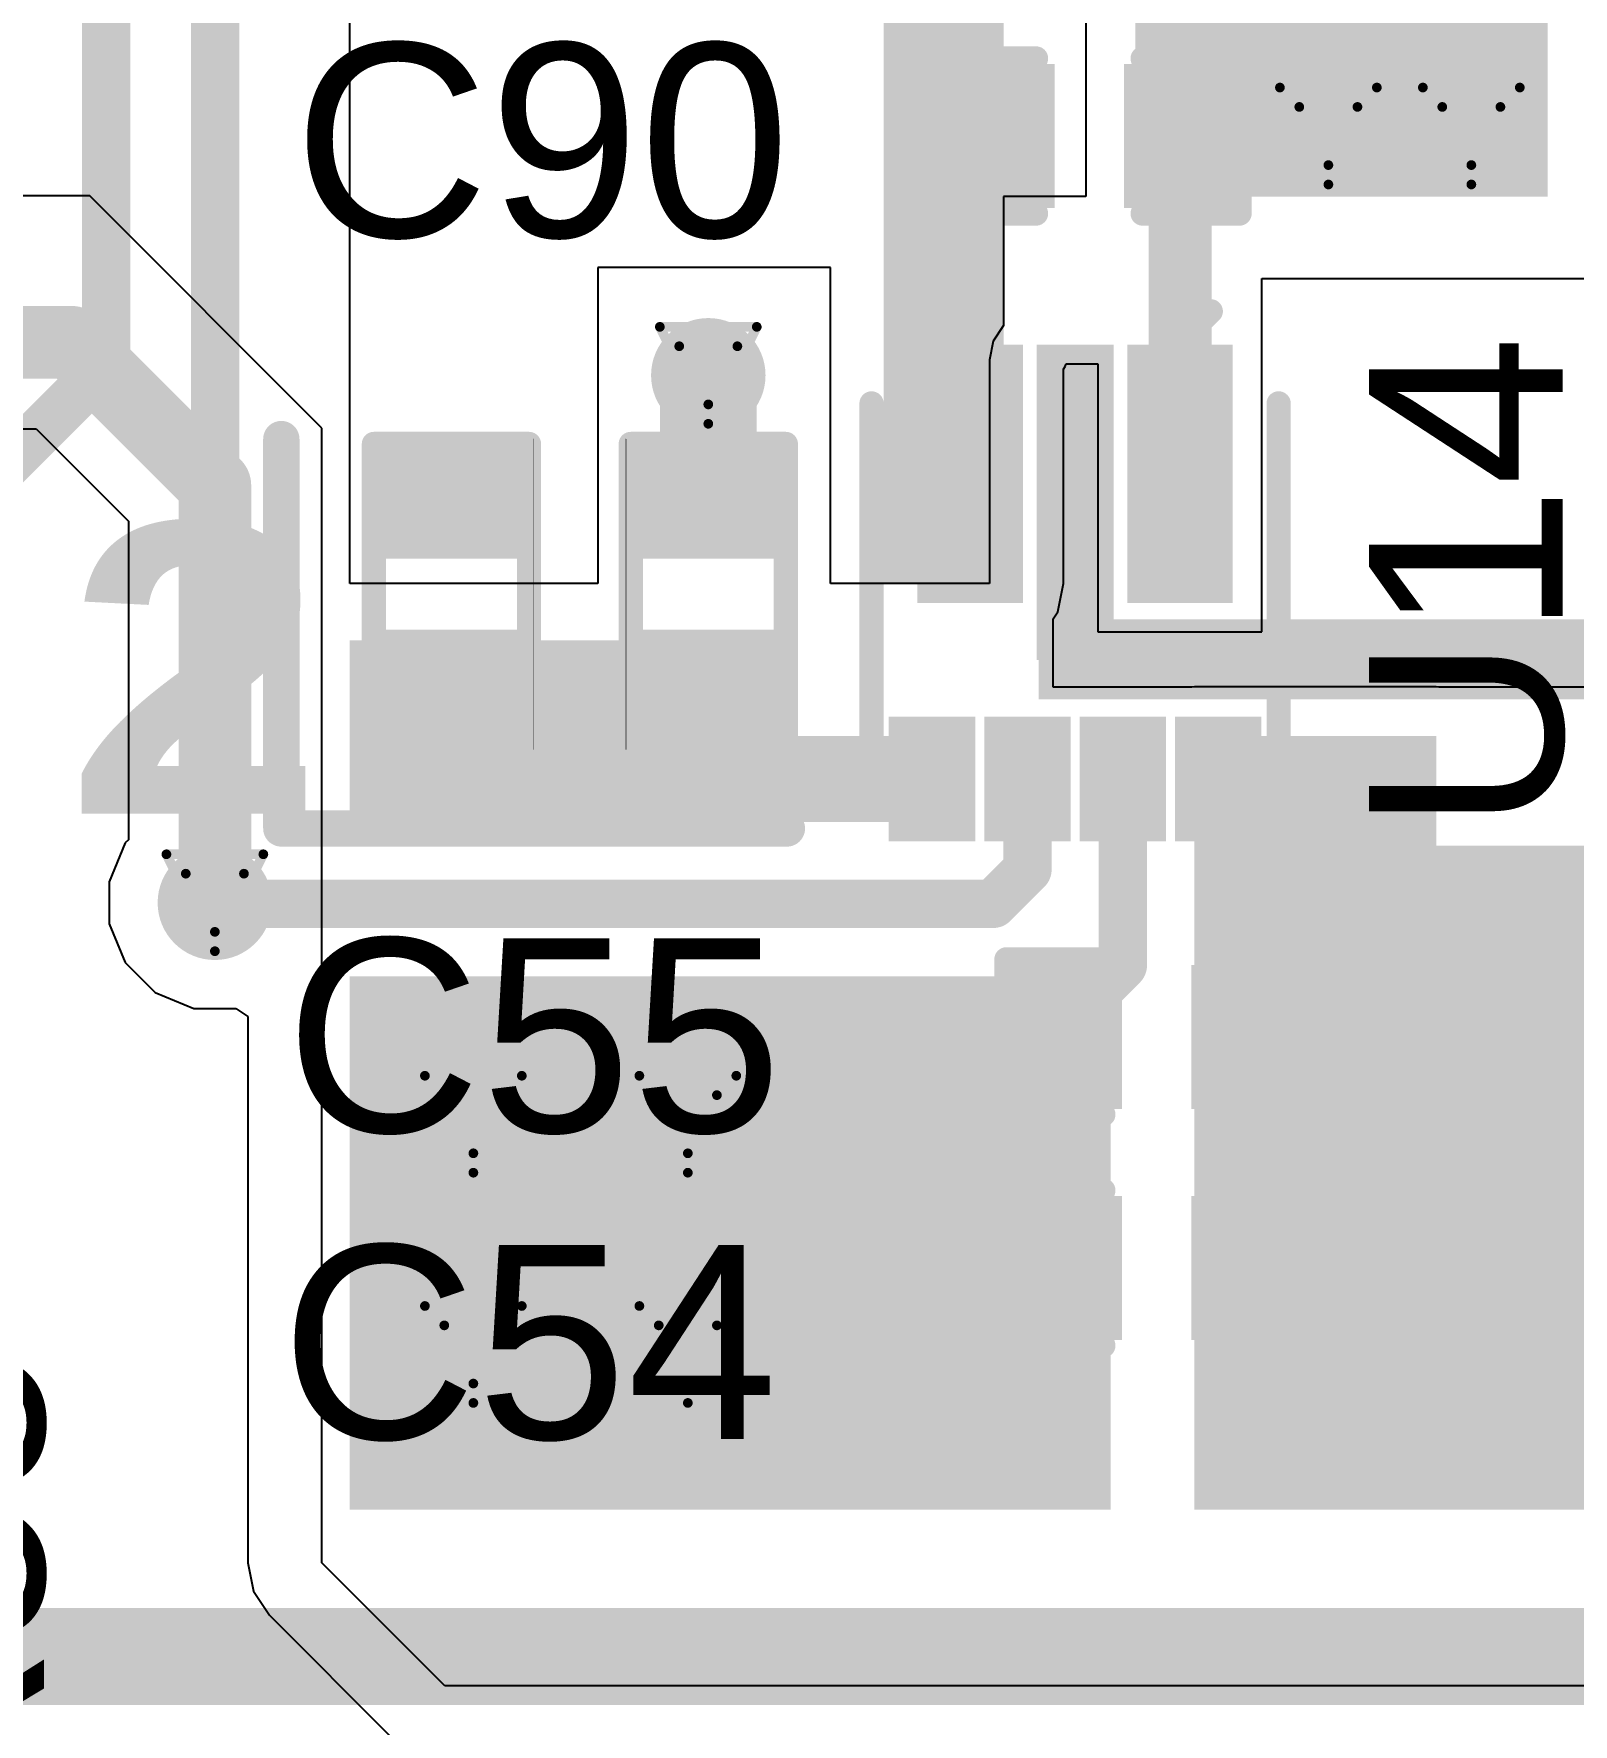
# Model space of a CAD drawing. Header units: inches. Extents: x -1 to 208, y -10 to 150.
# Drawn here: x 21.53 to 29.6, y 22.07 to 30.92 of the extents above; entities that cross this region are included whole.
import ezdxf

# ---------------------------------------------------------------- set-up
doc = ezdxf.new("R2010")
doc.units = ezdxf.units.IN
for name, color, linetype in [('Bottom Layer', 5, 'Continuous'), ('Drill Drawing', 1, 'Continuous'), ('Top Layer', 1, 'Continuous'), ('Top Overlay', 2, 'Continuous'), ('Top Paste', 8, 'Continuous'), ('Top Solder', 216, 'Continuous'), ('Via Holes', 16, 'Continuous')]:
    doc.layers.add(name, color=color, linetype=linetype)
doc.styles.add('Arial', font='', dxfattribs={"height": 0.2})
doc.styles.add('Arial Black_Bold', font='', dxfattribs={"height": 0.2})
doc.styles.get('Arial').set_extended_font_data('Arial')
doc.styles.get('Arial Black_Bold').set_extended_font_data('Arial Black', bold=True)

# ---------------------------------------------------------------- blocks, each defined once
blk = doc.blocks.new('7_VQFN_HR__2_2__2')
at = {"layer": 'Top Layer'}
for points in [[(0.57500139, 0.87500333), (1.02500049, 0.87500333), (1.02500049, 0.6250038299999999), (0.57500139, 0.6250038299999999)], [(-1.37499852, 0.7250010899999999), (-0.22499828, 0.7250010899999999), (-0.22499828, 0.37500179), (-1.37499852, 0.37500179)], [(0.57500139, 0.37500179), (1.02500049, 0.37500179), (1.02500049, 0.12500229), (0.57500139, 0.12500229)], [(-1.37499852, 0.10000234), (0.07500112, 0.10000234), (0.07500112, -0.09999726), (-1.37499852, -0.09999726)], [(0.57500139, -0.12499721), (1.02500049, -0.12499721), (1.02500049, -0.37499671), (0.57500139, -0.37499671)], [(-1.37499852, -0.37499671), (-0.22499828, -0.37499671), (-0.22499828, -0.7249960099999999), (-1.37499852, -0.7249960099999999)], [(0.57500139, -0.6249987499999999), (1.02500049, -0.6249987499999999), (1.02500049, -0.87499825), (0.57500139, -0.87499825)]]:
    blk.add_hatch(color=1, dxfattribs=at).paths.add_polyline_path(points)
at = {"layer": 'Top Paste'}
for points in [[(0.57500139, 0.87500333), (1.02500049, 0.87500333), (1.02500049, 0.6250038299999999), (0.57500139, 0.6250038299999999)], [(-1.37499852, 0.7250010899999999), (-0.22499828, 0.7250010899999999), (-0.22499828, 0.37500179), (-1.37499852, 0.37500179)], [(0.57500139, 0.37500179), (1.02500049, 0.37500179), (1.02500049, 0.12500229), (0.57500139, 0.12500229)], [(-1.37499852, 0.10000234), (0.07500112, 0.10000234), (0.07500112, -0.09999726), (-1.37499852, -0.09999726)], [(0.57500139, -0.12499721), (1.02500049, -0.12499721), (1.02500049, -0.37499671), (0.57500139, -0.37499671)], [(-1.37499852, -0.37499671), (-0.22499828, -0.37499671), (-0.22499828, -0.7249960099999999), (-1.37499852, -0.7249960099999999)], [(0.57500139, -0.6249987499999999), (1.02500049, -0.6249987499999999), (1.02500049, -0.87499825), (0.57500139, -0.87499825)]]:
    blk.add_hatch(color=8, dxfattribs=at).paths.add_polyline_path(points)
at = {"layer": 'Top Solder'}
for points in [[(0.47340139, 0.97660333), (1.12660049, 0.97660333), (1.12660049, 0.5234038299999999), (0.47340139, 0.5234038299999999)], [(-1.47659852, 0.8266010899999999), (-0.12339828, 0.8266010899999999), (-0.12339828, 0.27340179), (-1.47659852, 0.27340179)], [(0.47340139, 0.4766017899999999), (1.12660049, 0.4766017899999999), (1.12660049, 0.02340229), (0.47340139, 0.02340229)], [(-1.47659852, 0.20160234), (0.17660112, 0.20160234), (0.17660112, -0.20159726), (-1.47659852, -0.20159726)], [(0.47340139, -0.02339721), (1.12660049, -0.02339721), (1.12660049, -0.47659671), (0.47340139, -0.47659671)], [(-1.47659852, -0.27339671), (-0.12339828, -0.27339671), (-0.12339828, -0.8265960099999999), (-1.47659852, -0.8265960099999999)], [(0.47340139, -0.5233987499999999), (1.12660049, -0.5233987499999999), (1.12660049, -0.9765982499999999), (0.47340139, -0.9765982499999999)]]:
    blk.add_hatch(color=216, dxfattribs=at).paths.add_polyline_path(points)
at = {"layer": 'Top Overlay', "const_width": 0.127}
for points in [[(0.7619999999999999, 1.0668), (-1.1684, 1.0668)], [(-1.524, 0.5841999999999999), (-1.651, 0.7111999999999999)], [(-1.651, 0.4571999999999999), (-1.651, 0.7111999999999999)], [(-1.651, 0.4571999999999999), (-1.524, 0.5841999999999999)], [(0.7619999999999999, -1.06679492), (-1.1684, -1.06679492)]]:
    blk.add_lwpolyline(points, dxfattribs=at)
at = {"layer": 'Top Overlay', "const_width": 0.0635}
for points in [[(-1.20015, 1.0668, 1), (-1.13665, 1.0668, 1)], [(0.73025, 1.0668, 1), (0.79375, 1.0668, 1)], [(-1.68275, 0.7111999999999999, 1), (-1.61925, 0.7111999999999999, 1)], [(-1.68275, 0.7111999999999999, 1), (-1.61925, 0.7111999999999999, 1)], [(-1.55575, 0.5841999999999999, 1), (-1.49225, 0.5841999999999999, 1)], [(-1.55575, 0.5841999999999999, 1), (-1.49225, 0.5841999999999999, 1)], [(-1.68275, 0.4571999999999999, 1), (-1.61925, 0.4571999999999999, 1)], [(-1.68275, 0.4571999999999999, 1), (-1.61925, 0.4571999999999999, 1)], [(-1.20015, -1.06679492, 1), (-1.13665, -1.06679492, 1)], [(0.73025, -1.06679492, 1), (0.79375, -1.06679492, 1)]]:
    blk.add_lwpolyline(points, format="xyb", close=True, dxfattribs=at)
blk = doc.blocks.new('R___0402_23')
at = {"layer": 'Top Layer'}
for points in [[(-0.6985, -0.3175), (-0.6985, 0.3174999999999999), (-0.2413000000000001, 0.3175), (-0.2412999999999999, -0.3174999999999999)], [(0.2413000000000001, -0.3175), (0.2412999999999999, 0.3174999999999999), (0.6985, 0.3175), (0.6985, -0.3174999999999999)]]:
    blk.add_hatch(color=1, dxfattribs=at).paths.add_polyline_path(points)
at = {"layer": 'Top Paste'}
for points in [[(-0.6985, -0.3175), (-0.6985, 0.3174999999999999), (-0.2413000000000001, 0.3175), (-0.2412999999999999, -0.3174999999999999)], [(0.2413000000000001, -0.3175), (0.2412999999999999, 0.3174999999999999), (0.6985, 0.3175), (0.6985, -0.3174999999999999)]]:
    blk.add_hatch(color=8, dxfattribs=at).paths.add_polyline_path(points)
at = {"layer": 'Top Solder'}
for points in [[(-0.75350116, -0.3725011600000001), (-0.75350116, 0.3725011599999999), (-0.18629884, 0.3725011600000001), (-0.1862988399999999, -0.3725011599999999)], [(0.18629884, -0.3725011600000001), (0.1862988399999999, 0.3725011599999999), (0.75350116, 0.3725011600000001), (0.75350116, -0.3725011599999999)]]:
    blk.add_hatch(color=216, dxfattribs=at).paths.add_polyline_path(points)
at = {"layer": 'Top Overlay'}
for points, const_width in [([(0.7874, 0.4064), (-0.7874, 0.4064)], 0.127), ([(-0.7874, -0.4064), (-0.7874, 0.4064)], 0.127), ([(0.7874, -0.4064), (0.7874, 0.4064)], 0.127), ([(0.7874, -0.4064), (-0.7874, -0.4064)], 0.127), ([(0.8128, -0.4318), (-0.8128, -0.4318)], 0.0032258)]:
    blk.add_lwpolyline(points, dxfattribs=dict(at, const_width=const_width))
for points, const_width in [([(-0.8191499999999999, 0.4064, 1), (-0.7556499999999999, 0.4064, 1)], 0.0635), ([(-0.8191499999999999, 0.4064, 1), (-0.7556499999999999, 0.4064, 1)], 0.0635), ([(0.7556499999999999, 0.4064, 1), (0.8191499999999999, 0.4064, 1)], 0.0635), ([(0.7556499999999999, 0.4064, 1), (0.8191499999999999, 0.4064, 1)], 0.0635), ([(-0.8191499999999999, -0.4064, 1), (-0.7556499999999999, -0.4064, 1)], 0.0635), ([(-0.8191499999999999, -0.4064, 1), (-0.7556499999999999, -0.4064, 1)], 0.0635), ([(0.7556499999999999, -0.4064, 1), (0.8191499999999999, -0.4064, 1)], 0.0635), ([(0.7556499999999999, -0.4064, 1), (0.8191499999999999, -0.4064, 1)], 0.0635), ([(-0.81360518, -0.4318, 1), (-0.8119948199999999, -0.4318, 1)], 0.0016129), ([(0.8119948199999999, -0.4318, 1), (0.81360518, -0.4318, 1)], 0.0016129)]:
    blk.add_lwpolyline(points, format="xyb", close=True, dxfattribs=dict(at, const_width=const_width))
blk = doc.blocks.new('R___0402_24')
at = {"layer": 'Top Layer'}
for points in [[(-0.6985, -0.3175), (-0.6985, 0.3175), (-0.2412999999999999, 0.3175), (-0.2413, -0.3175)], [(0.2412999999999999, -0.3175), (0.2413, 0.3175), (0.6985, 0.3175), (0.6985, -0.3175)]]:
    blk.add_hatch(color=1, dxfattribs=at).paths.add_polyline_path(points)
at = {"layer": 'Top Paste'}
for points in [[(-0.6985, -0.3175), (-0.6985, 0.3175), (-0.2412999999999999, 0.3175), (-0.2413, -0.3175)], [(0.2412999999999999, -0.3175), (0.2413, 0.3175), (0.6985, 0.3175), (0.6985, -0.3175)]]:
    blk.add_hatch(color=8, dxfattribs=at).paths.add_polyline_path(points)
at = {"layer": 'Top Solder'}
for points in [[(-0.75350116, -0.37250116), (-0.75350116, 0.37250116), (-0.1862988399999999, 0.37250116), (-0.18629884, -0.37250116)], [(0.1862988399999999, -0.37250116), (0.18629884, 0.37250116), (0.75350116, 0.37250116), (0.75350116, -0.37250116)]]:
    blk.add_hatch(color=216, dxfattribs=at).paths.add_polyline_path(points)
at = {"layer": 'Top Overlay'}
for points, const_width in [([(-0.7874, 0.4064), (0.7874, 0.4064)], 0.127), ([(-0.7874, 0.4064), (-0.7874, -0.4064)], 0.127), ([(0.7874, 0.4064), (0.7874, -0.4064)], 0.127), ([(-0.7874, -0.4064), (0.7874, -0.4064)], 0.127), ([(-0.8128, -0.4318), (0.8128, -0.4318)], 0.0032258)]:
    blk.add_lwpolyline(points, dxfattribs=dict(at, const_width=const_width))
for points, const_width in [([(-0.8191499999999999, 0.4064, 1), (-0.7556499999999999, 0.4064, 1)], 0.0635), ([(-0.8191499999999999, 0.4064, 1), (-0.7556499999999999, 0.4064, 1)], 0.0635), ([(0.7556499999999999, 0.4064, 1), (0.8191499999999999, 0.4064, 1)], 0.0635), ([(0.7556499999999999, 0.4064, 1), (0.8191499999999999, 0.4064, 1)], 0.0635), ([(-0.8191499999999999, -0.4064, 1), (-0.7556499999999999, -0.4064, 1)], 0.0635), ([(-0.8191499999999999, -0.4064, 1), (-0.7556499999999999, -0.4064, 1)], 0.0635), ([(0.7556499999999999, -0.4064, 1), (0.8191499999999999, -0.4064, 1)], 0.0635), ([(0.7556499999999999, -0.4064, 1), (0.8191499999999999, -0.4064, 1)], 0.0635), ([(-0.81360518, -0.4318, 1), (-0.8119948199999999, -0.4318, 1)], 0.0016129), ([(0.8119948199999999, -0.4318, 1), (0.81360518, -0.4318, 1)], 0.0016129)]:
    blk.add_lwpolyline(points, format="xyb", close=True, dxfattribs=dict(at, const_width=const_width))
blk = doc.blocks.new('C___0402_106')
at = {"layer": 'Top Layer'}
for points in [[(-0.6985, -0.3175), (-0.6985, 0.3175), (-0.2412999999999999, 0.3175), (-0.2413, -0.3175)], [(0.2412999999999999, -0.3175), (0.2413, 0.3175), (0.6985, 0.3175), (0.6985, -0.3175)]]:
    blk.add_hatch(color=1, dxfattribs=at).paths.add_polyline_path(points)
at = {"layer": 'Top Paste'}
for points in [[(-0.6985, -0.3175), (-0.6985, 0.3175), (-0.2412999999999999, 0.3175), (-0.2413, -0.3175)], [(0.2412999999999999, -0.3175), (0.2413, 0.3175), (0.6985, 0.3175), (0.6985, -0.3175)]]:
    blk.add_hatch(color=8, dxfattribs=at).paths.add_polyline_path(points)
at = {"layer": 'Top Solder'}
for points in [[(-0.7584998799999999, -0.37749988), (-0.7584998799999999, 0.37749988), (-0.18130012, 0.37749988), (-0.18130012, -0.37749988)], [(0.18130012, -0.37749988), (0.18130012, 0.37749988), (0.7584998799999999, 0.37749988), (0.7584998799999999, -0.37749988)]]:
    blk.add_hatch(color=216, dxfattribs=at).paths.add_polyline_path(points)
at = {"layer": 'Top Overlay', "const_width": 0.127}
for points in [[(-0.27940254, 0.40640254), (-0.7874, 0.4064)], [(-0.7874, 0.4064), (-0.7874, -0.4064)], [(0.7874, 0.4064), (0.2794, 0.4064)], [(0.7874, 0.4064), (0.7874, -0.4064)], [(-0.27940254, -0.40640254), (-0.7874, -0.4064)], [(0.7874, -0.4064), (0.2794, -0.4064)]]:
    blk.add_lwpolyline(points, dxfattribs=at)
at = {"layer": 'Top Overlay', "const_width": 0.0635}
for points in [[(-0.8191499999999999, 0.4064, 1), (-0.7556499999999999, 0.4064, 1)], [(-0.8191499999999999, 0.4064, 1), (-0.7556499999999999, 0.4064, 1)], [(-0.31115254, 0.40640254, 1), (-0.24765254, 0.40640254, 1)], [(0.24765, 0.4064, 1), (0.31115, 0.4064, 1)], [(0.7556499999999999, 0.4064, 1), (0.8191499999999999, 0.4064, 1)], [(0.7556499999999999, 0.4064, 1), (0.8191499999999999, 0.4064, 1)], [(-0.8191499999999999, -0.4064, 1), (-0.7556499999999999, -0.4064, 1)], [(-0.8191499999999999, -0.4064, 1), (-0.7556499999999999, -0.4064, 1)], [(-0.31115254, -0.40640254, 1), (-0.24765254, -0.40640254, 1)], [(0.24765, -0.4064, 1), (0.31115, -0.4064, 1)], [(0.7556499999999999, -0.4064, 1), (0.8191499999999999, -0.4064, 1)], [(0.7556499999999999, -0.4064, 1), (0.8191499999999999, -0.4064, 1)]]:
    blk.add_lwpolyline(points, format="xyb", close=True, dxfattribs=at)
blk = doc.blocks.new('C___0402_141')
at = {"layer": 'Top Layer'}
for points in [[(-0.6985, -0.3175), (-0.6985, 0.3175), (-0.2412999999999999, 0.3175), (-0.2413, -0.3175)], [(0.2412999999999999, -0.3175), (0.2413, 0.3175), (0.6985, 0.3175), (0.6985, -0.3175)]]:
    blk.add_hatch(color=1, dxfattribs=at).paths.add_polyline_path(points)
at = {"layer": 'Top Paste'}
for points in [[(-0.6985, -0.3175), (-0.6985, 0.3175), (-0.2412999999999999, 0.3175), (-0.2413, -0.3175)], [(0.2412999999999999, -0.3175), (0.2413, 0.3175), (0.6985, 0.3175), (0.6985, -0.3175)]]:
    blk.add_hatch(color=8, dxfattribs=at).paths.add_polyline_path(points)
at = {"layer": 'Top Solder'}
for points in [[(-0.7584998799999999, -0.37749988), (-0.7584998799999999, 0.37749988), (-0.18130012, 0.37749988), (-0.18130012, -0.37749988)], [(0.18130012, -0.37749988), (0.18130012, 0.37749988), (0.7584998799999999, 0.37749988), (0.7584998799999999, -0.37749988)]]:
    blk.add_hatch(color=216, dxfattribs=at).paths.add_polyline_path(points)
at = {"layer": 'Top Overlay', "const_width": 0.127}
for points in [[(-0.7874, -0.4064), (-0.7874, 0.4064)], [(-0.7874, 0.4064), (-0.2794, 0.4064)], [(0.2794, 0.4064), (0.7874, 0.4064)], [(0.7874, -0.4064), (0.7874, 0.4064)], [(-0.7874, -0.4064), (-0.2794, -0.4064)], [(0.2794, -0.4064), (0.7874, -0.4064)]]:
    blk.add_lwpolyline(points, dxfattribs=at)
at = {"layer": 'Top Overlay', "const_width": 0.0635}
for points in [[(-0.8191499999999999, 0.4064, 1), (-0.7556499999999999, 0.4064, 1)], [(-0.8191499999999999, 0.4064, 1), (-0.7556499999999999, 0.4064, 1)], [(-0.31115, 0.4064, 1), (-0.24765, 0.4064, 1)], [(0.24765, 0.4064, 1), (0.31115, 0.4064, 1)], [(0.7556499999999999, 0.4064, 1), (0.8191499999999999, 0.4064, 1)], [(0.7556499999999999, 0.4064, 1), (0.8191499999999999, 0.4064, 1)], [(-0.8191499999999999, -0.4064, 1), (-0.7556499999999999, -0.4064, 1)], [(-0.8191499999999999, -0.4064, 1), (-0.7556499999999999, -0.4064, 1)], [(-0.31115, -0.4064, 1), (-0.24765, -0.4064, 1)], [(0.24765, -0.4064, 1), (0.31115, -0.4064, 1)], [(0.7556499999999999, -0.4064, 1), (0.8191499999999999, -0.4064, 1)], [(0.7556499999999999, -0.4064, 1), (0.8191499999999999, -0.4064, 1)]]:
    blk.add_lwpolyline(points, format="xyb", close=True, dxfattribs=at)
blk = doc.blocks.new('C___0402_142')
at = {"layer": 'Top Layer'}
for points in [[(-0.6985, -0.3175), (-0.6985, 0.3175), (-0.2412999999999999, 0.3175), (-0.2413, -0.3175)], [(0.2412999999999999, -0.3175), (0.2413, 0.3175), (0.6985, 0.3175), (0.6985, -0.3175)]]:
    blk.add_hatch(color=1, dxfattribs=at).paths.add_polyline_path(points)
at = {"layer": 'Top Paste'}
for points in [[(-0.6985, -0.3175), (-0.6985, 0.3175), (-0.2412999999999999, 0.3175), (-0.2413, -0.3175)], [(0.2412999999999999, -0.3175), (0.2413, 0.3175), (0.6985, 0.3175), (0.6985, -0.3175)]]:
    blk.add_hatch(color=8, dxfattribs=at).paths.add_polyline_path(points)
at = {"layer": 'Top Solder'}
for points in [[(-0.7584998799999999, -0.37749988), (-0.7584998799999999, 0.37749988), (-0.18130012, 0.37749988), (-0.18130012, -0.37749988)], [(0.18130012, -0.37749988), (0.18130012, 0.37749988), (0.7584998799999999, 0.37749988), (0.7584998799999999, -0.37749988)]]:
    blk.add_hatch(color=216, dxfattribs=at).paths.add_polyline_path(points)
at = {"layer": 'Top Overlay', "const_width": 0.127}
for points in [[(-0.7874, -0.4064), (-0.7874, 0.4064)], [(-0.7874, 0.4064), (-0.2794, 0.4064)], [(0.2794, 0.4064), (0.7874, 0.4064)], [(0.7874, -0.4064), (0.7874, 0.4064)], [(-0.7874, -0.4064), (-0.2794, -0.4064)], [(0.2794, -0.4064), (0.7874, -0.4064)]]:
    blk.add_lwpolyline(points, dxfattribs=at)
at = {"layer": 'Top Overlay', "const_width": 0.0635}
for points in [[(-0.8191499999999999, 0.4064, 1), (-0.7556499999999999, 0.4064, 1)], [(-0.8191499999999999, 0.4064, 1), (-0.7556499999999999, 0.4064, 1)], [(-0.31115, 0.4064, 1), (-0.24765, 0.4064, 1)], [(0.24765, 0.4064, 1), (0.31115, 0.4064, 1)], [(0.7556499999999999, 0.4064, 1), (0.8191499999999999, 0.4064, 1)], [(0.7556499999999999, 0.4064, 1), (0.8191499999999999, 0.4064, 1)], [(-0.8191499999999999, -0.4064, 1), (-0.7556499999999999, -0.4064, 1)], [(-0.8191499999999999, -0.4064, 1), (-0.7556499999999999, -0.4064, 1)], [(-0.31115, -0.4064, 1), (-0.24765, -0.4064, 1)], [(0.24765, -0.4064, 1), (0.31115, -0.4064, 1)], [(0.7556499999999999, -0.4064, 1), (0.8191499999999999, -0.4064, 1)], [(0.7556499999999999, -0.4064, 1), (0.8191499999999999, -0.4064, 1)]]:
    blk.add_lwpolyline(points, format="xyb", close=True, dxfattribs=at)

msp = doc.modelspace()

# ---------------------------------------------------------------- hatches: boundary and pattern name
at = {"layer": 'Bottom Layer'}
h = msp.add_hatch(color=5, dxfattribs=at)
edge = h.paths.add_edge_path()
edge.add_arc((28.3143325, 30.3877599), 0.2999994, 0, 360)
h = msp.add_hatch(color=5, dxfattribs=at)
edge = h.paths.add_edge_path()
edge.add_arc((29.06363504, 30.3877599), 0.2999994, 0, 360)
h = msp.add_hatch(color=5, dxfattribs=at)
edge = h.paths.add_edge_path()
edge.add_arc((25.0642882, 29.13377968), 0.2999994, 0, 360)
h = msp.add_hatch(color=5, dxfattribs=at)
edge = h.paths.add_edge_path()
edge.add_arc((22.47810846, 26.37002092), 0.2999994, 0, 360)
h = msp.add_hatch(color=5, dxfattribs=at)
edge = h.paths.add_edge_path()
edge.add_arc((23.83288096, 25.20956096), 0.2999994, 0, 360)
h = msp.add_hatch(color=5, dxfattribs=at)
edge = h.paths.add_edge_path()
edge.add_arc((24.95702146, 25.20956096), 0.2999994, 0, 360)
h = msp.add_hatch(color=5, dxfattribs=at)
edge = h.paths.add_edge_path()
edge.add_arc((23.83288096, 24.00306096), 0.2999994, 0, 360)
h = msp.add_hatch(color=5, dxfattribs=at)
edge = h.paths.add_edge_path()
edge.add_arc((24.95702146, 24.00306096), 0.2999994, 0, 360)
at = {"layer": 'Top Layer'}
for points in [[(27.30269875999999, 30.0702599), (29.464, 30.0702599), (29.464, 35.07739745999999), (27.30269875999999, 35.07739745999999)], [(25.9842, 28.04321544), (26.61179844, 28.04321544), (26.61179844, 33.3629), (25.9842, 33.3629)], [(26.79632182, 27.49960972), (27.17762662, 27.49960972), (27.17762662, 29.21447548), (26.79632182, 29.21447548)], [(26.79632182, 27.43678536), (35.86454853999999, 27.43678536), (35.86454853999999, 27.85591584), (26.79632182, 27.85591584)], [(23.1853994, 26.7932154), (25.48149335999999, 26.7932154), (25.48149335999999, 27.74551728), (23.1853994, 27.74551728)], [(24.88459336, 26.7932154), (26.23679792, 26.7932154), (26.23679792, 27.24321704), (24.88459336, 27.24321704)], [(27.61179898, 23.19019238), (28.87998542, 23.19019238), (28.87998542, 27.2432145), (27.61179898, 27.2432145)], [(27.61180406, 26.67000254), (27.61180406, 23.19019238), (35.86456378, 23.19019238), (35.86456378, 26.67000254)], [(23.1853994, 23.19019238), (27.1730216, 23.19019238), (27.1730216, 25.98472578), (23.1853994, 25.98472578)]]:
    msp.add_hatch(color=1, dxfattribs=at).paths.add_polyline_path(points)
h = msp.add_hatch(color=1, dxfattribs=at)
edge = h.paths.add_edge_path()
edge.add_arc((28.3143325, 30.3877599), 0.2999994, 0, 360)
h = msp.add_hatch(color=1, dxfattribs=at)
edge = h.paths.add_edge_path()
edge.add_arc((29.06363504, 30.3877599), 0.2999994, 0, 360)
h = msp.add_hatch(color=1, dxfattribs=at)
edge = h.paths.add_edge_path()
edge.add_arc((25.0642882, 29.13377968), 0.2999994, 0, 360)
h = msp.add_hatch(color=1, dxfattribs=at)
edge = h.paths.add_edge_path()
edge.add_arc((22.47810846, 26.37002092), 0.2999994, 0, 360)
h = msp.add_hatch(color=1, dxfattribs=at)
edge = h.paths.add_edge_path()
edge.add_arc((23.83288096, 25.20956096), 0.2999994, 0, 360)
h = msp.add_hatch(color=1, dxfattribs=at)
edge = h.paths.add_edge_path()
edge.add_arc((24.95702146, 25.20956096), 0.2999994, 0, 360)
h = msp.add_hatch(color=1, dxfattribs=at)
edge = h.paths.add_edge_path()
edge.add_arc((23.83288096, 24.00306096), 0.2999994, 0, 360)
h = msp.add_hatch(color=1, dxfattribs=at)
edge = h.paths.add_edge_path()
edge.add_arc((24.95702146, 24.00306096), 0.2999994, 0, 360)
at = {"layer": 'Via Holes'}
h = msp.add_hatch(color=7, dxfattribs=at)
edge = h.paths.add_edge_path()
edge.add_arc((28.3143325, 30.3877599), 0.1499997, 0, 360)
h = msp.add_hatch(color=7, dxfattribs=at)
edge = h.paths.add_edge_path()
edge.add_arc((29.06363504, 30.3877599), 0.1499997, 0, 360)
h = msp.add_hatch(color=7, dxfattribs=at)
edge = h.paths.add_edge_path()
edge.add_arc((25.0642882, 29.13377968), 0.1499997, 0, 360)
h = msp.add_hatch(color=7, dxfattribs=at)
edge = h.paths.add_edge_path()
edge.add_arc((22.47810846, 26.37002092), 0.1499997, 0, 360)
h = msp.add_hatch(color=7, dxfattribs=at)
edge = h.paths.add_edge_path()
edge.add_arc((23.83288096, 25.20956096), 0.1499997, 0, 360)
h = msp.add_hatch(color=7, dxfattribs=at)
edge = h.paths.add_edge_path()
edge.add_arc((24.95702146, 25.20956096), 0.1499997, 0, 360)
h = msp.add_hatch(color=7, dxfattribs=at)
edge = h.paths.add_edge_path()
edge.add_arc((23.83288096, 24.00306096), 0.1499997, 0, 360)
h = msp.add_hatch(color=7, dxfattribs=at)
edge = h.paths.add_edge_path()
edge.add_arc((24.95702146, 24.00306096), 0.1499997, 0, 360)

# ---------------------------------------------------------------- linework, layer by layer
at = {"layer": 'Bottom Layer'}
for p, q in [((21.82265892, 30.0736), (4.784598, 30.0736)), ((23.03883378, 28.85742514), (21.82265892, 30.0736)), ((19.35511242, 28.85332304), (21.54084592, 28.85332304)), ((21.54084592, 28.85332304), (22.02490134, 28.36927016)), ((23.03883378, 22.9108), (23.03883378, 28.85742514)), ((22.02490134, 28.36927016), (22.02490134, 26.70028696)), ((22.00844976, 26.68383538), (21.92410906, 26.48021882)), ((22.02490134, 26.70028696), (22.00844976, 26.68383538)), ((21.92410906, 26.48021882), (21.92410906, 26.25982302)), ((21.92410906, 26.25982302), (22.00844976, 26.05620646)), ((22.00844976, 26.05620646), (22.164294, 25.90036222)), ((22.164294, 25.90036222), (22.36791056, 25.81602152)), ((22.36791056, 25.81602152), (22.58830382, 25.81602152)), ((22.58830382, 25.81602152), (22.65036872, 25.77455094)), ((22.65036872, 25.77455094), (22.65036872, 22.9108)), ((22.65036872, 22.9108), (22.6799394, 22.76214142)), ((23.68344006, 22.26619372), (23.03883378, 22.9108)), ((22.6799394, 22.76214142), (22.76414802, 22.63611424)), ((22.76414802, 22.63611424), (23.4087543, 21.99150796)), ((33.2694153, 22.26619372), (23.68344006, 22.26619372))]:
    msp.add_line(p, q, dxfattribs=at)
at = {"layer": 'Bottom Layer', "const_width": 0.3809999999999999}
for points in [[(19.02484638, 29.30653016), (21.72857224, 29.30653016)], [(21.72857224, 29.30653016), (22.47810846, 28.55699394)], [(22.47810846, 26.37002092), (22.47810846, 28.55699394)]]:
    msp.add_lwpolyline(points, dxfattribs=at)
at = {"layer": 'Bottom Layer', "const_width": 0.1905}
for points in [[(21.63332224, 29.30653016, 1), (21.82382224, 29.30653016, 1)], [(21.63332224, 29.30653016, 1), (21.82382224, 29.30653016, 1)], [(22.38285846, 28.55699394, 1), (22.57335846, 28.55699394, 1)], [(22.38285846, 28.55699394, 1), (22.57335846, 28.55699394, 1)], [(22.38285846, 26.37002092, 1), (22.57335846, 26.37002092, 1)]]:
    msp.add_lwpolyline(points, format="xyb", close=True, dxfattribs=at)
at = {"layer": 'Drill Drawing', "const_width": 0.0508}
for points in [[(28.0603325, 30.6417599), (28.5683325, 30.6417599)], [(28.0603325, 30.6417599), (28.3143325, 30.1337599)], [(28.3143325, 30.1337599), (28.5683325, 30.6417599)], [(28.80963504, 30.6417599), (29.31763504, 30.6417599)], [(28.80963504, 30.6417599), (29.06363504, 30.1337599)], [(29.06363504, 30.1337599), (29.31763504, 30.6417599)], [(28.1619325, 30.5401599), (28.4667325, 30.5401599)], [(28.1619325, 30.5401599), (28.3143325, 30.2353599)], [(28.3143325, 30.2353599), (28.4667325, 30.5401599)], [(28.91123504, 30.5401599), (29.21603504, 30.5401599)], [(28.91123504, 30.5401599), (29.06363504, 30.2353599)], [(29.06363504, 30.2353599), (29.21603504, 30.5401599)], [(24.8102882, 29.38777968), (25.3182882, 29.38777968)], [(24.8102882, 29.38777968), (25.0642882, 28.87977968)], [(25.0642882, 28.87977968), (25.3182882, 29.38777968)], [(24.9118882, 29.28617968), (25.2166882, 29.28617968)], [(24.9118882, 29.28617968), (25.0642882, 28.98137968)], [(25.0642882, 28.98137968), (25.2166882, 29.28617968)], [(22.22410846, 26.62402092), (22.73210846, 26.62402092)], [(22.22410846, 26.62402092), (22.47810846, 26.11602092)], [(22.47810846, 26.11602092), (22.73210846, 26.62402092)], [(22.32570846, 26.52242092), (22.63050846, 26.52242092)], [(22.32570846, 26.52242092), (22.47810846, 26.21762092)], [(22.47810846, 26.21762092), (22.63050846, 26.52242092)], [(23.57888096, 25.46356096), (24.08688096, 25.46356096)], [(23.57888096, 25.46356096), (23.83288096, 24.95556096)], [(23.83288096, 24.95556096), (24.08688096, 25.46356096)], [(24.70302146, 25.46356096), (25.21102146, 25.46356096)], [(24.70302146, 25.46356096), (24.95702146, 24.95556096)], [(24.95702146, 24.95556096), (25.21102146, 25.46356096)], [(23.68048096, 25.36196096), (23.98528096, 25.36196096)], [(23.68048096, 25.36196096), (23.83288096, 25.05716096)], [(23.83288096, 25.05716096), (23.98528096, 25.36196096)], [(24.80462146, 25.36196096), (25.10942146, 25.36196096)], [(24.80462146, 25.36196096), (24.95702146, 25.05716096)], [(24.95702146, 25.05716096), (25.10942146, 25.36196096)], [(23.57888096, 24.25706096), (24.08688096, 24.25706096)], [(23.57888096, 24.25706096), (23.83288096, 23.74906096)], [(23.83288096, 23.74906096), (24.08688096, 24.25706096)], [(24.70302146, 24.25706096), (25.21102146, 24.25706096)], [(24.70302146, 24.25706096), (24.95702146, 23.74906096)], [(24.95702146, 23.74906096), (25.21102146, 24.25706096)], [(23.68048096, 24.15546096), (23.98528096, 24.15546096)], [(23.68048096, 24.15546096), (23.83288096, 23.85066096)], [(23.83288096, 23.85066096), (23.98528096, 24.15546096)], [(24.80462146, 24.15546096), (25.10942146, 24.15546096)], [(24.80462146, 24.15546096), (24.95702146, 23.85066096)], [(24.95702146, 23.85066096), (25.10942146, 24.15546096)]]:
    msp.add_lwpolyline(points, dxfattribs=at)
at = {"layer": 'Drill Drawing', "const_width": 0.0254}
for points in [[(28.0476325, 30.6417599, 1), (28.0730325, 30.6417599, 1)], [(28.0476325, 30.6417599, 1), (28.0730325, 30.6417599, 1)], [(28.5556325, 30.6417599, 1), (28.5810325, 30.6417599, 1)], [(28.5556325, 30.6417599, 1), (28.5810325, 30.6417599, 1)], [(28.79693504, 30.6417599, 1), (28.82233504, 30.6417599, 1)], [(28.79693504, 30.6417599, 1), (28.82233504, 30.6417599, 1)], [(29.30493504, 30.6417599, 1), (29.33033504, 30.6417599, 1)], [(29.30493504, 30.6417599, 1), (29.33033504, 30.6417599, 1)], [(28.1492325, 30.5401599, 1), (28.1746325, 30.5401599, 1)], [(28.1492325, 30.5401599, 1), (28.1746325, 30.5401599, 1)], [(28.4540325, 30.5401599, 1), (28.4794325, 30.5401599, 1)], [(28.4540325, 30.5401599, 1), (28.4794325, 30.5401599, 1)], [(28.89853504, 30.5401599, 1), (28.92393504, 30.5401599, 1)], [(28.89853504, 30.5401599, 1), (28.92393504, 30.5401599, 1)], [(29.20333504, 30.5401599, 1), (29.22873504, 30.5401599, 1)], [(29.20333504, 30.5401599, 1), (29.22873504, 30.5401599, 1)], [(28.3016325, 30.2353599, 1), (28.3270325, 30.2353599, 1)], [(28.3016325, 30.2353599, 1), (28.3270325, 30.2353599, 1)], [(29.05093504, 30.2353599, 1), (29.07633504, 30.2353599, 1)], [(29.05093504, 30.2353599, 1), (29.07633504, 30.2353599, 1)], [(28.3016325, 30.1337599, 1), (28.3270325, 30.1337599, 1)], [(28.3016325, 30.1337599, 1), (28.3270325, 30.1337599, 1)], [(29.05093504, 30.1337599, 1), (29.07633504, 30.1337599, 1)], [(29.05093504, 30.1337599, 1), (29.07633504, 30.1337599, 1)], [(24.7975882, 29.38777968, 1), (24.8229882, 29.38777968, 1)], [(24.7975882, 29.38777968, 1), (24.8229882, 29.38777968, 1)], [(25.3055882, 29.38777968, 1), (25.3309882, 29.38777968, 1)], [(25.3055882, 29.38777968, 1), (25.3309882, 29.38777968, 1)], [(24.8991882, 29.28617968, 1), (24.9245882, 29.28617968, 1)], [(24.8991882, 29.28617968, 1), (24.9245882, 29.28617968, 1)], [(25.2039882, 29.28617968, 1), (25.2293882, 29.28617968, 1)], [(25.2039882, 29.28617968, 1), (25.2293882, 29.28617968, 1)], [(25.0515882, 28.98137968, 1), (25.0769882, 28.98137968, 1)], [(25.0515882, 28.98137968, 1), (25.0769882, 28.98137968, 1)], [(25.0515882, 28.87977968, 1), (25.0769882, 28.87977968, 1)], [(25.0515882, 28.87977968, 1), (25.0769882, 28.87977968, 1)], [(22.21140846, 26.62402092, 1), (22.23680846, 26.62402092, 1)], [(22.21140846, 26.62402092, 1), (22.23680846, 26.62402092, 1)], [(22.71940846, 26.62402092, 1), (22.74480846, 26.62402092, 1)], [(22.71940846, 26.62402092, 1), (22.74480846, 26.62402092, 1)], [(22.31300846, 26.52242092, 1), (22.33840846, 26.52242092, 1)], [(22.31300846, 26.52242092, 1), (22.33840846, 26.52242092, 1)], [(22.61780846, 26.52242092, 1), (22.64320846, 26.52242092, 1)], [(22.61780846, 26.52242092, 1), (22.64320846, 26.52242092, 1)], [(22.46540846, 26.21762092, 1), (22.49080846, 26.21762092, 1)], [(22.46540846, 26.21762092, 1), (22.49080846, 26.21762092, 1)], [(22.46540846, 26.11602092, 1), (22.49080846, 26.11602092, 1)], [(22.46540846, 26.11602092, 1), (22.49080846, 26.11602092, 1)], [(23.56618096, 25.46356096, 1), (23.59158096, 25.46356096, 1)], [(23.56618096, 25.46356096, 1), (23.59158096, 25.46356096, 1)], [(24.07418096, 25.46356096, 1), (24.09958096, 25.46356096, 1)], [(24.07418096, 25.46356096, 1), (24.09958096, 25.46356096, 1)], [(24.69032146, 25.46356096, 1), (24.71572146, 25.46356096, 1)], [(24.69032146, 25.46356096, 1), (24.71572146, 25.46356096, 1)], [(25.19832146, 25.46356096, 1), (25.22372146, 25.46356096, 1)], [(25.19832146, 25.46356096, 1), (25.22372146, 25.46356096, 1)], [(23.66778096, 25.36196096, 1), (23.69318096, 25.36196096, 1)], [(23.66778096, 25.36196096, 1), (23.69318096, 25.36196096, 1)], [(23.97258096, 25.36196096, 1), (23.99798096, 25.36196096, 1)], [(23.97258096, 25.36196096, 1), (23.99798096, 25.36196096, 1)], [(24.79192146, 25.36196096, 1), (24.81732146, 25.36196096, 1)], [(24.79192146, 25.36196096, 1), (24.81732146, 25.36196096, 1)], [(25.09672146, 25.36196096, 1), (25.12212146, 25.36196096, 1)], [(25.09672146, 25.36196096, 1), (25.12212146, 25.36196096, 1)], [(23.82018096, 25.05716096, 1), (23.84558096, 25.05716096, 1)], [(23.82018096, 25.05716096, 1), (23.84558096, 25.05716096, 1)], [(24.94432146, 25.05716096, 1), (24.96972146, 25.05716096, 1)], [(24.94432146, 25.05716096, 1), (24.96972146, 25.05716096, 1)], [(23.82018096, 24.95556096, 1), (23.84558096, 24.95556096, 1)], [(23.82018096, 24.95556096, 1), (23.84558096, 24.95556096, 1)], [(24.94432146, 24.95556096, 1), (24.96972146, 24.95556096, 1)], [(24.94432146, 24.95556096, 1), (24.96972146, 24.95556096, 1)], [(23.56618096, 24.25706096, 1), (23.59158096, 24.25706096, 1)], [(23.56618096, 24.25706096, 1), (23.59158096, 24.25706096, 1)], [(24.07418096, 24.25706096, 1), (24.09958096, 24.25706096, 1)], [(24.07418096, 24.25706096, 1), (24.09958096, 24.25706096, 1)], [(24.69032146, 24.25706096, 1), (24.71572146, 24.25706096, 1)], [(24.69032146, 24.25706096, 1), (24.71572146, 24.25706096, 1)], [(25.19832146, 24.25706096, 1), (25.22372146, 24.25706096, 1)], [(25.19832146, 24.25706096, 1), (25.22372146, 24.25706096, 1)], [(23.66778096, 24.15546096, 1), (23.69318096, 24.15546096, 1)], [(23.66778096, 24.15546096, 1), (23.69318096, 24.15546096, 1)], [(23.97258096, 24.15546096, 1), (23.99798096, 24.15546096, 1)], [(23.97258096, 24.15546096, 1), (23.99798096, 24.15546096, 1)], [(24.79192146, 24.15546096, 1), (24.81732146, 24.15546096, 1)], [(24.79192146, 24.15546096, 1), (24.81732146, 24.15546096, 1)], [(25.09672146, 24.15546096, 1), (25.12212146, 24.15546096, 1)], [(25.09672146, 24.15546096, 1), (25.12212146, 24.15546096, 1)], [(23.82018096, 23.85066096, 1), (23.84558096, 23.85066096, 1)], [(23.82018096, 23.85066096, 1), (23.84558096, 23.85066096, 1)], [(24.94432146, 23.85066096, 1), (24.96972146, 23.85066096, 1)], [(24.94432146, 23.85066096, 1), (24.96972146, 23.85066096, 1)], [(23.82018096, 23.74906096, 1), (23.84558096, 23.74906096, 1)], [(23.82018096, 23.74906096, 1), (23.84558096, 23.74906096, 1)], [(24.94432146, 23.74906096, 1), (24.96972146, 23.74906096, 1)], [(24.94432146, 23.74906096, 1), (24.96972146, 23.74906096, 1)]]:
    msp.add_lwpolyline(points, format="xyb", close=True, dxfattribs=at)
at = {"layer": 'Top Layer'}
for p, q in [((23.1853994, 28.04321544), (23.1853994, 35.56)), ((27.0437229, 32.16674287999999), (27.0437229, 30.0702599)), ((27.0437229, 30.0702599), (26.61180098, 30.0702599)), ((26.61180098, 30.0702599), (26.61180098, 29.3955089)), ((25.7048, 29.69839628), (24.4856, 29.69839628)), ((24.4856, 29.69839628), (24.4856, 28.04321544)), ((25.7048, 28.04321544), (25.7048, 29.69839628)), ((27.96577337999999, 29.44721568), (27.96577337999999, 29.6418)), ((27.96577337999999, 29.6418), (29.7942, 29.6418)), ((27.96579624, 29.44721568), (27.96577337999999, 29.44721568)), ((27.96579624, 27.78921544), (27.96579624, 29.44721568)), ((26.61180098, 29.3955089), (26.5570589, 29.3135812)), ((26.5570589, 29.3135812), (26.53734596, 29.21447548)), ((26.53734596, 29.21447548), (26.53734596, 28.04321544)), ((26.92581102, 29.16624088), (26.93479754, 29.17969018)), ((26.92581102, 28.04321544), (26.92581102, 29.16624088)), ((26.93479754, 29.17969018), (26.94040078, 29.19321568)), ((26.94040078, 29.19321568), (27.10617388, 29.19321568)), ((27.10617388, 29.19321568), (27.1061688, 27.7891494)), ((24.4856, 28.04321544), (23.1853994, 28.04321544)), ((26.53734596, 28.04321544), (25.7048, 28.04321544)), ((26.89624034, 27.89455686), (26.92581102, 28.04321544)), ((26.8714347, 27.85743222), (26.89624034, 27.89455686)), ((26.8714347, 27.49960972), (26.8714347, 27.85743222)), ((27.1061688, 27.7891494), (27.96577337999999, 27.7891494)), ((27.96577337999999, 27.7891494), (27.96577337999999, 27.78921544)), ((27.96577337999999, 27.78921544), (27.96579624, 27.78921544)), ((27.59881196, 27.49960972), (26.8714347, 27.49960972)), ((27.61179898, 27.5021929), (27.59881196, 27.49960972)), ((28.87998542, 27.5021929), (27.61179898, 27.5021929)), ((28.89297244, 27.49960972), (28.87998542, 27.5021929)), ((35.86455108, 27.49960972), (28.89297244, 27.49960972))]:
    msp.add_line(p, q, dxfattribs=at)
for points, const_width in [([(21.9084271, 29.18757688), (21.9084271, 44.55864088)], 0.254), ([(22.47953086, 26.37144332), (22.47953086, 43.15582936)], 0.254), ([(27.60749876, 30.3877599), (28.3143325, 30.3877599)], 0.508), ([(27.53679786, 28.61821556), (27.53679786, 30.3822608)], 0.3302), ([(25.0642882, 29.13377968), (25.0642882, 29.15917968)], 0.508), ([(25.0642882, 28.51665112), (25.0642882, 29.13377968)], 0.508), ([(21.33884734, 28.61799712), (21.9084271, 29.18757688)], 0.254), ([(26.73679946, 26.54387884), (26.73679946, 27.01821622)], 0.254), ([(27.23679846, 26.04204596), (27.23679846, 27.01821622)], 0.254), ([(26.55753641999999, 26.3646158), (26.73679946, 26.54387884)], 0.254), ([(22.47810846, 26.37002092), (22.47953086, 26.37144332)], 0.254), ([(22.47810846, 26.37002092), (22.48351358, 26.3646158)], 0.254), ([(22.48351358, 26.3646158), (26.55753641999999, 26.3646158)], 0.254), ([(27.05248082, 25.85772832), (27.23679846, 26.04204596)], 0.254), ([(1.41606778, 22.41967576), (44.10469462, 22.41967576)], 0.508)]:
    msp.add_lwpolyline(points, dxfattribs=dict(at, const_width=const_width))
for points, const_width in [([(27.48049876, 30.3877599, 1), (27.73449876, 30.3877599, 1)], 0.254), ([(28.1873325, 30.3877599, 1), (28.4413325, 30.3877599, 1)], 0.254), ([(27.45424786, 30.3822608, 1), (27.61934786, 30.3822608, 1)], 0.1651), ([(24.9372882, 29.15917968, 1), (25.1912882, 29.15917968, 1)], 0.254), ([(24.9372882, 29.13377968, 1), (25.1912882, 29.13377968, 1)], 0.254), ([(24.9372882, 29.13377968, 1), (25.1912882, 29.13377968, 1)], 0.254), ([(21.8449271, 29.18757688, 1), (21.9719271, 29.18757688, 1)], 0.127), ([(21.8449271, 29.18757688, 1), (21.9719271, 29.18757688, 1)], 0.127), ([(24.9372882, 28.51665112, 1), (25.1912882, 28.51665112, 1)], 0.254), ([(27.45424786, 28.61821556, 1), (27.61934786, 28.61821556, 1)], 0.1651), ([(26.67329946, 27.01821622, 1), (26.80029946, 27.01821622, 1)], 0.127), ([(27.17329845999999, 27.01821622, 1), (27.30029846, 27.01821622, 1)], 0.127), ([(26.67329946, 26.54387884, 1), (26.80029946, 26.54387884, 1)], 0.127), ([(26.67329946, 26.54387884, 1), (26.80029946, 26.54387884, 1)], 0.127), ([(22.41460846, 26.37002092, 1), (22.54160846, 26.37002092, 1)], 0.127), ([(22.41460846, 26.37002092, 1), (22.54160846, 26.37002092, 1)], 0.127), ([(22.41603086, 26.37144332, 1), (22.54303086, 26.37144332, 1)], 0.127), ([(22.41603086, 26.37144332, 1), (22.54303086, 26.37144332, 1)], 0.127), ([(22.42001358, 26.3646158, 1), (22.54701358, 26.3646158, 1)], 0.127), ([(22.42001358, 26.3646158, 1), (22.54701358, 26.3646158, 1)], 0.127), ([(26.49403642, 26.3646158, 1), (26.62103642, 26.3646158, 1)], 0.127), ([(26.49403642, 26.3646158, 1), (26.62103642, 26.3646158, 1)], 0.127), ([(27.17329845999999, 26.04204596, 1), (27.30029846, 26.04204596, 1)], 0.127), ([(27.17329845999999, 26.04204596, 1), (27.30029846, 26.04204596, 1)], 0.127), ([(26.98898082, 25.85772832, 1), (27.11598082, 25.85772832, 1)], 0.127)]:
    msp.add_lwpolyline(points, format="xyb", close=True, dxfattribs=dict(at, const_width=const_width))
at = {"layer": 'Top Overlay', "const_width": 0.1905}
for points in [[(22.82644152, 26.75943848), (22.82644152, 28.79961728)], [(22.82644152, 26.75943848), (25.4762, 26.75943848)]]:
    msp.add_lwpolyline(points, dxfattribs=at)
at = {"layer": 'Top Overlay', "const_width": 0.09525}
for points in [[(22.77881652, 28.79961728, 1), (22.87406652, 28.79961728, 1)], [(22.77881652, 26.75943848, 1), (22.87406652, 26.75943848, 1)], [(22.77881652, 26.75943848, 1), (22.87406652, 26.75943848, 1)], [(25.428575, 26.75943848, 1), (25.523825, 26.75943848, 1)]]:
    msp.add_lwpolyline(points, format="xyb", close=True, dxfattribs=at)

# ---------------------------------------------------------------- block references
for name, p, rotation in [('C___0402_106', (27.06139876, 30.3877599), 180), ('7_VQFN_HR__2_2__2', (26.98679642, 27.81821716), 270), ('R___0402_24', (23.71808566, 27.98681728), 90), ('R___0402_23', (25.0642882, 27.98681728), 270)]:
    msp.add_blockref(name, p, dxfattribs=dict(rotation=rotation))
for name, p in [('C___0402_141', (27.4143216, 25.66722832)), ('C___0402_142', (27.4143216, 24.45605472))]:
    msp.add_blockref(name, p)

# ---------------------------------------------------------------- texts
at = {"layer": 'Top Overlay', "style": 'Arial'}
for s, p in [('C90', (22.88975356, 29.85792606)), ('C55', (22.84765306, 25.16732838)), ('C54', (22.824186, 23.56005194))]:
    msp.add_text(s, height=1.016, dxfattribs=at).set_placement(p)
at = {"layer": 'Top Overlay'}
for s, height, rotation, style, p in [('U14', 1.016, 90, 'Arial', (29.54245044, 26.740104)), ('2', 1.524, 360, 'Arial Black_Bold', (21.69546588, 26.83609568)), ('R55', 1.016, 90, 'Arial', (21.58249176, 21.4460455))]:
    msp.add_text(s, height=height, rotation=rotation, dxfattribs=dict(at, style=style)).set_placement(p)

doc.saveas('drawing.dxf')
